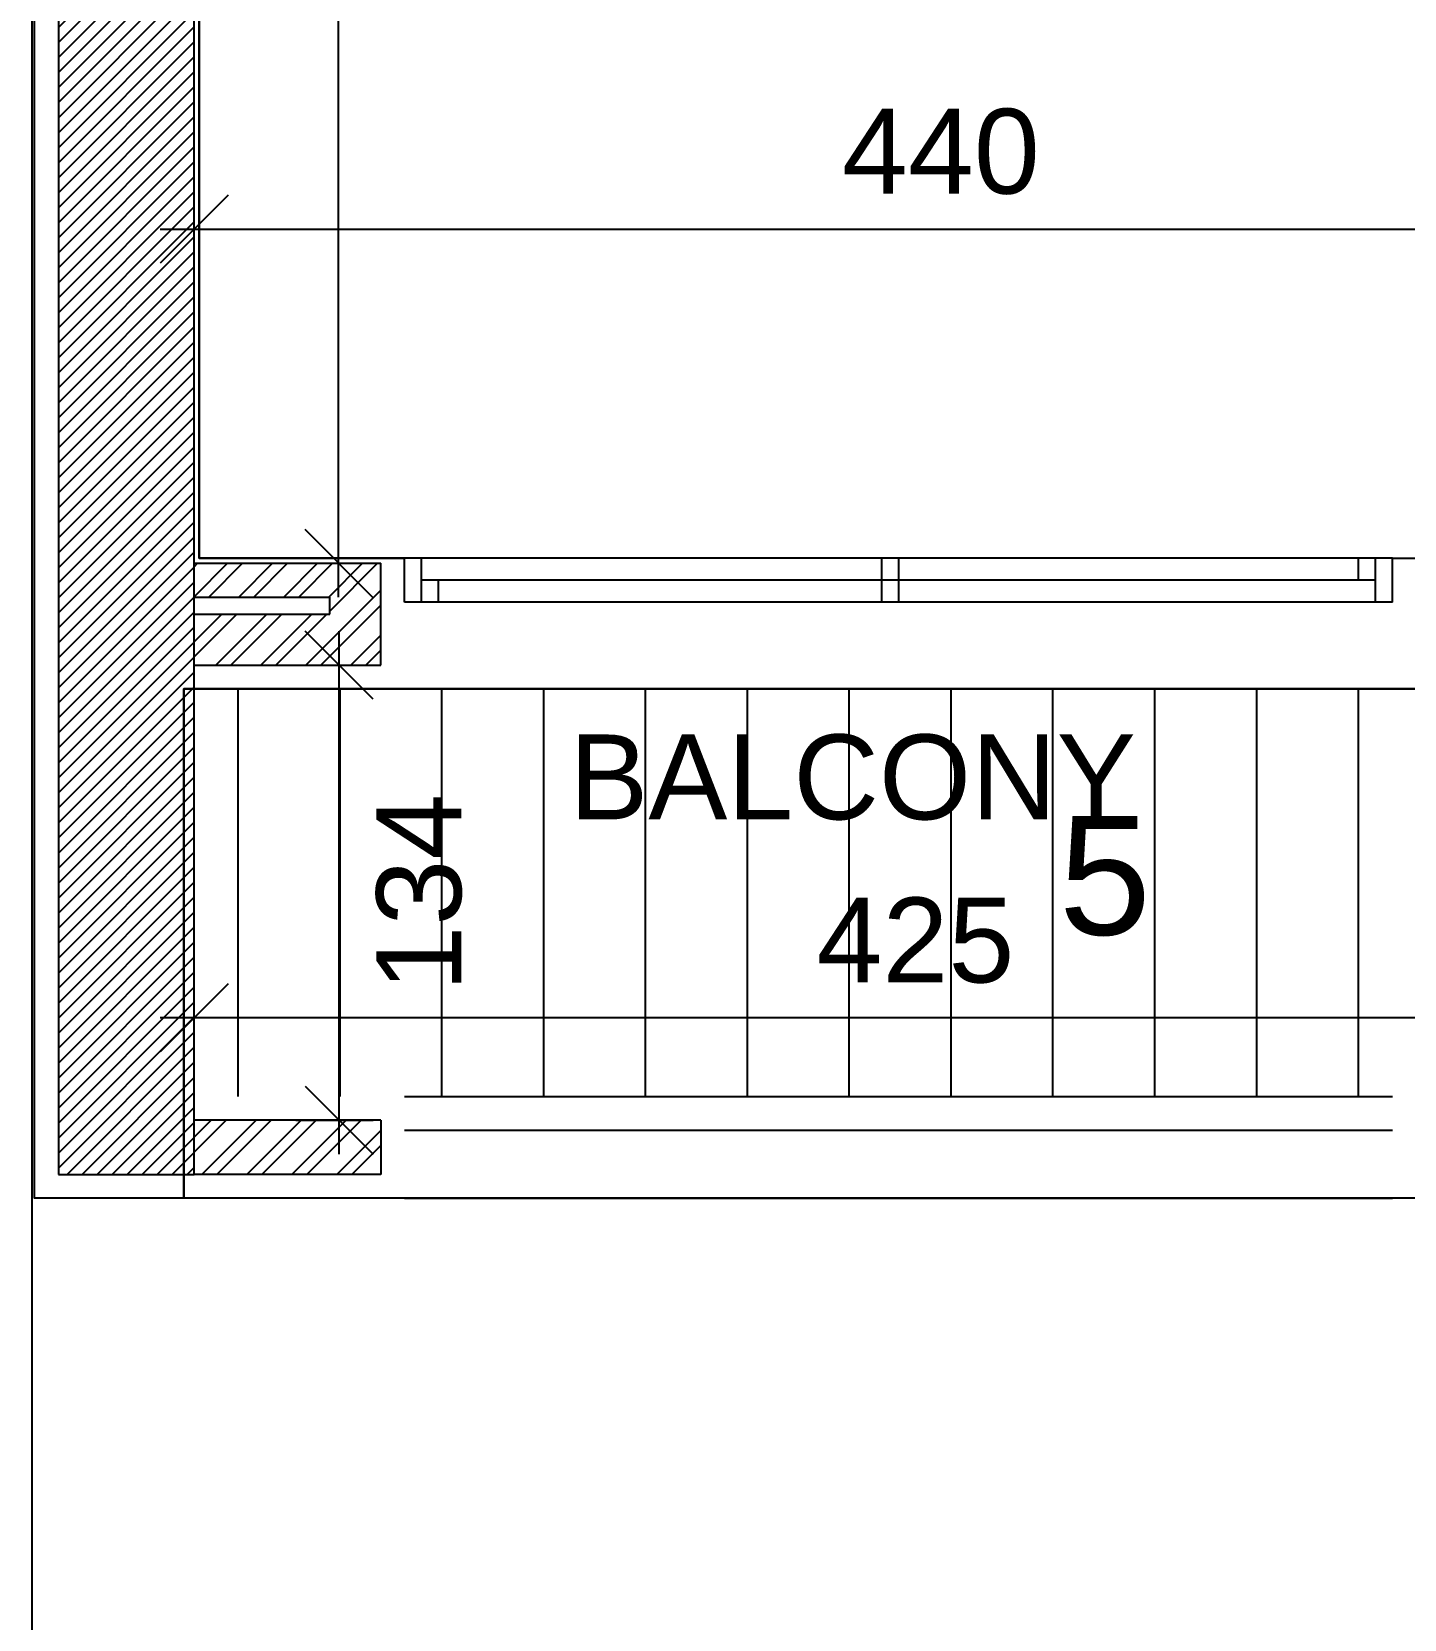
# Model space of a CAD drawing. Extents: x -0.9 to 45.6, y -8.7 to 61.5.
# Drawn here: x 0 to 4.043, y 40.69 to 45.365 of the extents above; entities that cross this region are included whole.
import ezdxf
from ezdxf.enums import TextEntityAlignment as Align

# ---------------------------------------------------------------- set-up
doc = ezdxf.new("R2010")
doc.units = 0
doc.header["$MEASUREMENT"] = 0
doc.header["$PDMODE"] = 35
doc.header["$PDSIZE"] = 0.3
doc.layers.get('0').update_dxf_attribs({"linetype": 'CONTINUOUS'})
doc.layers.get('DEFPOINTS').update_dxf_attribs({"linetype": 'CONTINUOUS'})
for name, color, linetype in [('A-ALU', 9, 'CONTINUOUS'), ('A-AREAS', 6, 'CONTINUOUS'), ('A-AREAS-TXT', 6, 'CONTINUOUS'), ('A-BALUST', 1, 'CONTINUOUS'), ('a-dim', 3, 'CONTINUOUS'), ('A-HATCH-CONC', 8, 'CONTINUOUS'), ('A-HATCH-WALL', 8, 'CONTINUOUS'), ('A-NOMENCLATURE', 3, 'CONTINUOUS'), ('A-PLASTER', 8, 'CONTINUOUS'), ('A-PROJECTION', 9, 'CONTINUOUS'), ('A-TILES', 137, 'CONTINUOUS'), ('A-WALL', 4, 'CONTINUOUS'), ('Parcelle$0$N-PLOT', 5, 'CONTINUOUS'), ('S-2ND-3RD-4-5-6TH$0$A-STR 2-3-4-5-6', 2, 'CONTINUOUS'), ('S-2ND-3RD-4-5-6TH$0$N-PLOT', 5, 'CONTINUOUS')]:
    doc.layers.add(name, color=color, linetype=linetype)
doc.styles.add('A100-STEXT', font='arial.ttf', dxfattribs={"height": 0.25})
doc.dimstyles.new('A100-DIM', dxfattribs={"dimtxt": 0.25, "dimasz": 0.2, "dimexe": 0.1, "dimexo": 0.3, "dimgap": 0.1, "dimtad": 1, "dimlfac": 100, "dimrnd": 0.5, "dimdsep": 46, "dimtxsty": 'A100-STEXT', "dimblk1": 'OBLIQUE', "dimblk2": 'OBLIQUE', "dimsah": 1, "dimcen": -0.05, "dimdle": 0.1, "dimclrd": 15, "dimclre": 15, "dimclrt": 256, "dimadec": 0, "dimazin": 0, "dimtfac": 0.28, "dimtix": 1, "dimtmove": 2, "dimatfit": 3, "dimldrblk": 'OBLIQUE', "dimfxl": 1, "dimtolj": 1, "dimarcsym": 0})
pattern_1 = [(45, (-4e-09, 0.000785), (-0.06629126, 0.06629126), []), (45, (0.04419, 0.000785), (-0.06629126, 0.06629126), [])]

# ---------------------------------------------------------------- blocks, each defined once
blk = doc.blocks.new('_OBLIQUE')
at = {"color": 0, "linetype": 'ByBlock'}
blk.add_line((-0.5, -0.5), (0.5, 0.5), dxfattribs=at)
blk = doc.blocks.new('*D142')
at = {"layer": 'a-dim', "color": 15, "lineweight": -2}
for p, q in [((0.9041, 43.7), (0.9041, 47.85)), ((0.7784, 47.75), (1.0041, 47.75)), ((0.7784, 43.8), (1.0041, 43.8))]:
    blk.add_line(p, q, dxfattribs=at)
at = {"layer": 'DEFPOINTS', "color": 0}
for p in [(0.4784, 47.75), (0.9041, 47.75), (0.4784, 43.8)]:
    blk.add_point(p, dxfattribs=at)
at = {"layer": 'a-dim', "color": 15, "lineweight": -2, "xscale": 0.2, "yscale": 0.2, "zscale": 0.2}
for p, rotation in [((0.9041, 47.75), 90), ((0.9041, 43.8), 270)]:
    blk.add_blockref('_OBLIQUE', p, dxfattribs=dict(at, rotation=rotation))
at = {"layer": 'a-dim', "insert": (0.6764, 45.775), "char_height": 0.25, "attachment_point": 5, "rotation": 90, "style": 'A100-STEXT'}
blk.add_mtext('\\A1;395', dxfattribs=at)
blk = doc.blocks.new('*D148')
at = {"layer": 'a-dim', "color": 15, "lineweight": -2}
for p, q in [((0.4784, 42.46), (0.4784, 42.5611)), ((4.7284, 42.46), (4.7284, 42.5611)), ((4.8284, 42.4611), (0.3784, 42.4611))]:
    blk.add_line(p, q, dxfattribs=at)
at = {"layer": 'DEFPOINTS', "color": 0}
for p in [(0.4784, 42.4611), (0.4784, 42.16), (4.7284, 42.16)]:
    blk.add_point(p, dxfattribs=at)
at = {"layer": 'a-dim', "color": 15, "lineweight": -2, "xscale": 0.2, "yscale": 0.2, "zscale": 0.2, "rotation": 180}
blk.add_blockref('_OBLIQUE', (0.4784, 42.4611), dxfattribs=at)
at = {"layer": 'a-dim', "color": 15, "lineweight": -2, "xscale": 0.2, "yscale": 0.2, "zscale": 0.2}
blk.add_blockref('_OBLIQUE', (4.7284, 42.4611), dxfattribs=at)
at = {"layer": 'a-dim', "insert": (2.6034, 42.6887), "char_height": 0.25, "attachment_point": 5, "style": 'A100-STEXT'}
blk.add_mtext('\\A1;425', dxfattribs=at)
blk = doc.blocks.new('*D151')
at = {"layer": 'a-dim', "color": 15, "lineweight": -2}
for p, q in [((0.4784, 44.1), (0.4784, 44.8841)), ((4.8784, 44.1), (4.8784, 44.8841)), ((0.3784, 44.7841), (4.9784, 44.7841))]:
    blk.add_line(p, q, dxfattribs=at)
at = {"layer": 'DEFPOINTS', "color": 0}
for p in [(4.8784, 44.7841), (0.4784, 43.8), (4.8784, 43.8)]:
    blk.add_point(p, dxfattribs=at)
at = {"layer": 'a-dim', "color": 15, "lineweight": -2, "xscale": 0.2, "yscale": 0.2, "zscale": 0.2, "rotation": 180}
blk.add_blockref('_OBLIQUE', (0.4784, 44.7841), dxfattribs=at)
at = {"layer": 'a-dim', "color": 15, "lineweight": -2, "xscale": 0.2, "yscale": 0.2, "zscale": 0.2}
blk.add_blockref('_OBLIQUE', (4.8784, 44.7841), dxfattribs=at)
at = {"layer": 'a-dim', "insert": (2.6784, 45.0117), "char_height": 0.25, "attachment_point": 5, "style": 'A100-STEXT'}
blk.add_mtext('\\A1;440', dxfattribs=at)
blk = doc.blocks.new('A$C37CB01A7')
at = {"layer": 'A-ALU'}
for p, q in [((4.0084, 43.815), (1.0984, 43.815)), ((1.0984, 43.685), (1.0984, 43.815)), ((1.1484, 43.685), (1.1484, 43.815)), ((2.5034, 43.815), (2.5034, 43.685)), ((2.5534, 43.815), (2.5534, 43.685)), ((3.9084, 43.75), (3.9084, 43.815)), ((3.9584, 43.685), (3.9584, 43.815)), ((4.0084, 43.685), (4.0084, 43.815)), ((3.9584, 43.75), (1.1484, 43.75)), ((1.1984, 43.685), (1.1984, 43.75)), ((4.0084, 43.685), (1.0984, 43.685))]:
    blk.add_line(p, q, dxfattribs=at)
blk = doc.blocks.new('*D196')
at = {"layer": 'a-dim', "color": 15, "lineweight": -2}
for p, q in [((0.9056, 42.06), (0.9056, 43.6)), ((0.7784, 43.5), (1.0056, 43.5)), ((0.7784, 42.16), (1.0056, 42.16))]:
    blk.add_line(p, q, dxfattribs=at)
at = {"layer": 'DEFPOINTS', "color": 0}
for p in [(0.4784, 43.5), (0.9056, 43.5), (0.4784, 42.16)]:
    blk.add_point(p, dxfattribs=at)
at = {"layer": 'a-dim', "color": 15, "lineweight": -2, "xscale": 0.2, "yscale": 0.2, "zscale": 0.2}
for p, rotation in [((0.9056, 43.5), 90), ((0.9056, 42.16), 270)]:
    blk.add_blockref('_OBLIQUE', p, dxfattribs=dict(at, rotation=rotation))
at = {"layer": 'a-dim', "insert": (1.142, 42.83), "char_height": 0.25, "attachment_point": 5, "rotation": 90, "style": 'A100-STEXT'}
blk.add_mtext('\\A1;134', dxfattribs=at)

msp = doc.modelspace()

# ---------------------------------------------------------------- hatches: boundary and pattern name
at = {"layer": 'A-HATCH-CONC'}
h = msp.add_hatch(dxfattribs=at)
h.set_pattern_fill('ANSI31', color=256, scale=0.25, style=0)
h.paths.add_polyline_path([(0.47837, 57.23771), (0.07837, 57.22878), (0.07837, 42), (0.47837, 42)])
at = {"layer": 'A-HATCH-WALL'}
h = msp.add_hatch(dxfattribs=at)
h.set_pattern_fill('ANSI32', color=256, scale=0.25, style=0)
h.set_pattern_definition(pattern_1)
h.paths.add_polyline_path([(1.02837, 43.80078), (0.47837, 43.80078), (0.47837, 43.70078), (0.87837, 43.70078), (0.87837, 43.65078), (0.47837, 43.65078), (0.47837, 43.50078), (1.02837, 43.50078)])
h = msp.add_hatch(dxfattribs=at)
h.set_pattern_fill('ANSI32', color=256, scale=0.25, style=0)
h.set_pattern_definition(pattern_1)
h.paths.add_polyline_path([(1.02837, 42.16078), (0.47837, 42.16078), (0.47837, 42.00078), (1.02837, 42.00078)])
at = {"layer": 'A-TILES'}
h = msp.add_hatch(dxfattribs=at)
h.set_pattern_fill('_USER', color=256, scale=0.3, angle=90, style=0, pattern_type=0)
h.set_pattern_definition([(90, (30.60837, 8.1), (-0.3, 2e-17), [])])
h.paths.add_polyline_path([(1.09837, 43.43), (0.54837, 43.43), (0.54837, 42.23), (1.09837, 42.23), (4.00837, 42.23), (4.65837, 42.23), (4.65837, 42.83), (4.65837, 43.43), (4.00837, 43.43)])

# ---------------------------------------------------------------- linework, layer by layer
at = {"layer": 'A-ALU'}
msp.add_line((1.09837, 43.43), (4.00837, 43.43), dxfattribs=at)
at = {"layer": 'A-AREAS'}
msp.add_lwpolyline([(18.69876, 41.22713), (17.55324, 42.14836), (17.36523, 41.91458), (14.74689, 44.02026), (14.57768, 43.80986), (14.39249, 43.95879), (13.63258, 43.03), (12.29837, 43.03), (12.29837, 41.93), (4.65837, 41.93), (4.65837, 43.43), (0.44837, 43.43), (0.44837, 41.93), (0.00837, 41.93), (0.00837, 57.29673), (1.04837, 57.32768), (1.04837, 56.33), (0.44837, 56.33), (0.44837, 53.17), (4.65837, 53.17), (4.65837, 57), (7.15837, 57), (7.15837, 57.19604)], dxfattribs=at)
msp.add_lwpolyline([(0.44837, 43.43), (4.65837, 43.43), (4.65837, 41.93), (0.44837, 41.93)], close=True, dxfattribs=at)
at = {"layer": 'A-BALUST'}
for p, q in [((1.09837, 42.23), (4.00837, 42.23)), ((1.09837, 42.13), (4.00837, 42.13))]:
    msp.add_line(p, q, dxfattribs=at)
at = {"layer": 'A-PLASTER'}
for points in [[(1.09837, 43.815), (0.49337, 43.815), (0.49337, 47.735), (3.56337, 47.735), (3.56337, 47.135), (3.74337, 47.135), (3.74337, 47.735), (3.82837, 47.735)], [(1.09337, 47.735), (0.49337, 47.735), (0.49337, 43.815), (1.09837, 43.815)], [(4.00837, 43.815), (4.86337, 43.815), (4.86337, 43.85)]]:
    msp.add_lwpolyline(points, dxfattribs=at)
at = {"layer": 'A-PROJECTION'}
msp.add_line((1.09837, 41.93), (4.00837, 41.93), dxfattribs=at)
at = {"layer": 'A-WALL'}
for p, q in [((0.47837, 43.8), (1.02837, 43.8)), ((1.02837, 43.5), (1.02837, 43.8)), ((0.47837, 43.7), (0.87837, 43.7)), ((0.87837, 43.65), (0.87837, 43.7)), ((0.47837, 43.65), (0.87837, 43.65)), ((0.47837, 43.5), (1.02837, 43.5)), ((1.02837, 42.16), (0.47837, 42.16)), ((1.02837, 42.16), (1.02837, 42)), ((1.02837, 42), (0.47837, 42))]:
    msp.add_line(p, q, dxfattribs=at)
at = {"layer": 'Parcelle$0$N-PLOT'}
msp.add_lwpolyline([(0, 0), (38.90837, 0, 0.4142136), (41.90837, 3), (41.90837, 55.45463, 0.4229554), (38.81912, 58.4533), (0, 57.29794)], format="xyb", close=True, dxfattribs=at)
at = {"layer": 'S-2ND-3RD-4-5-6TH$0$A-STR 2-3-4-5-6'}
msp.add_lwpolyline([(0.07837, 42), (0.47837, 42), (0.47837, 57.23771), (0.07837, 57.22878)], close=True, dxfattribs=at)
at = {"layer": 'S-2ND-3RD-4-5-6TH$0$N-PLOT'}
msp.add_lwpolyline([(0, 0), (38.90837, 0, 0.4142136), (41.90837, 3), (41.90837, 55.45463, 0.4229554), (38.81912, 58.4533), (0, 57.29794)], format="xyb", close=True, dxfattribs=at)

# ---------------------------------------------------------------- block references
at = {"layer": 'A-ALU'}
msp.add_blockref('A$C37CB01A7', (0, 0), dxfattribs=at)

# ---------------------------------------------------------------- texts
at = {"layer": 'A-AREAS-TXT', "style": 'A100-STEXT'}
msp.add_text('5', height=0.35, dxfattribs=at).set_placement((3.16148, 42.70578), align=Align.CENTER)
at = {"layer": 'A-NOMENCLATURE', "style": 'A100-STEXT'}
msp.add_text('BALCONY', height=0.25, dxfattribs=at).set_placement((1.58354, 43.04572))

# ---------------------------------------------------------------- dimensions: what is measured, and where the dimension line sits
at = {"layer": 'a-dim'}
dim = msp.add_linear_dim(base=(0.90412, 47.75), p1=(0.47837, 43.8), p2=(0.47837, 47.75), angle=90, dimstyle='A100-DIM', dxfattribs=at)
dim.commit()
dim.dimension.update_dxf_attribs({"geometry": '*D142', "text_midpoint": (0.67639, 45.775)})
for base, p1, p2, picture, middle in [((4.87837, 44.78407), (0.47837, 43.8), (4.87837, 43.8), '*D151', (2.67837, 45.01171)), ((0.47837, 42.46108), (4.72837, 42.16), (0.47837, 42.16), '*D148', (2.60337, 42.68872))]:
    dim = msp.add_linear_dim(base=base, p1=p1, p2=p2, dimstyle='A100-DIM', dxfattribs=at)
    dim.commit()
    dim.dimension.update_dxf_attribs({"geometry": picture, "text_midpoint": middle})
dim = msp.add_linear_dim(base=(0.90563, 43.5), p1=(0.47837, 42.16), p2=(0.47837, 43.5), angle=90, dimstyle='A100-DIM', dxfattribs=at)
dim.commit()
dim.dimension.update_dxf_attribs({"geometry": '*D196', "text_midpoint": (1.14204, 42.83), "dimtype": 160})

doc.saveas('drawing.dxf')
